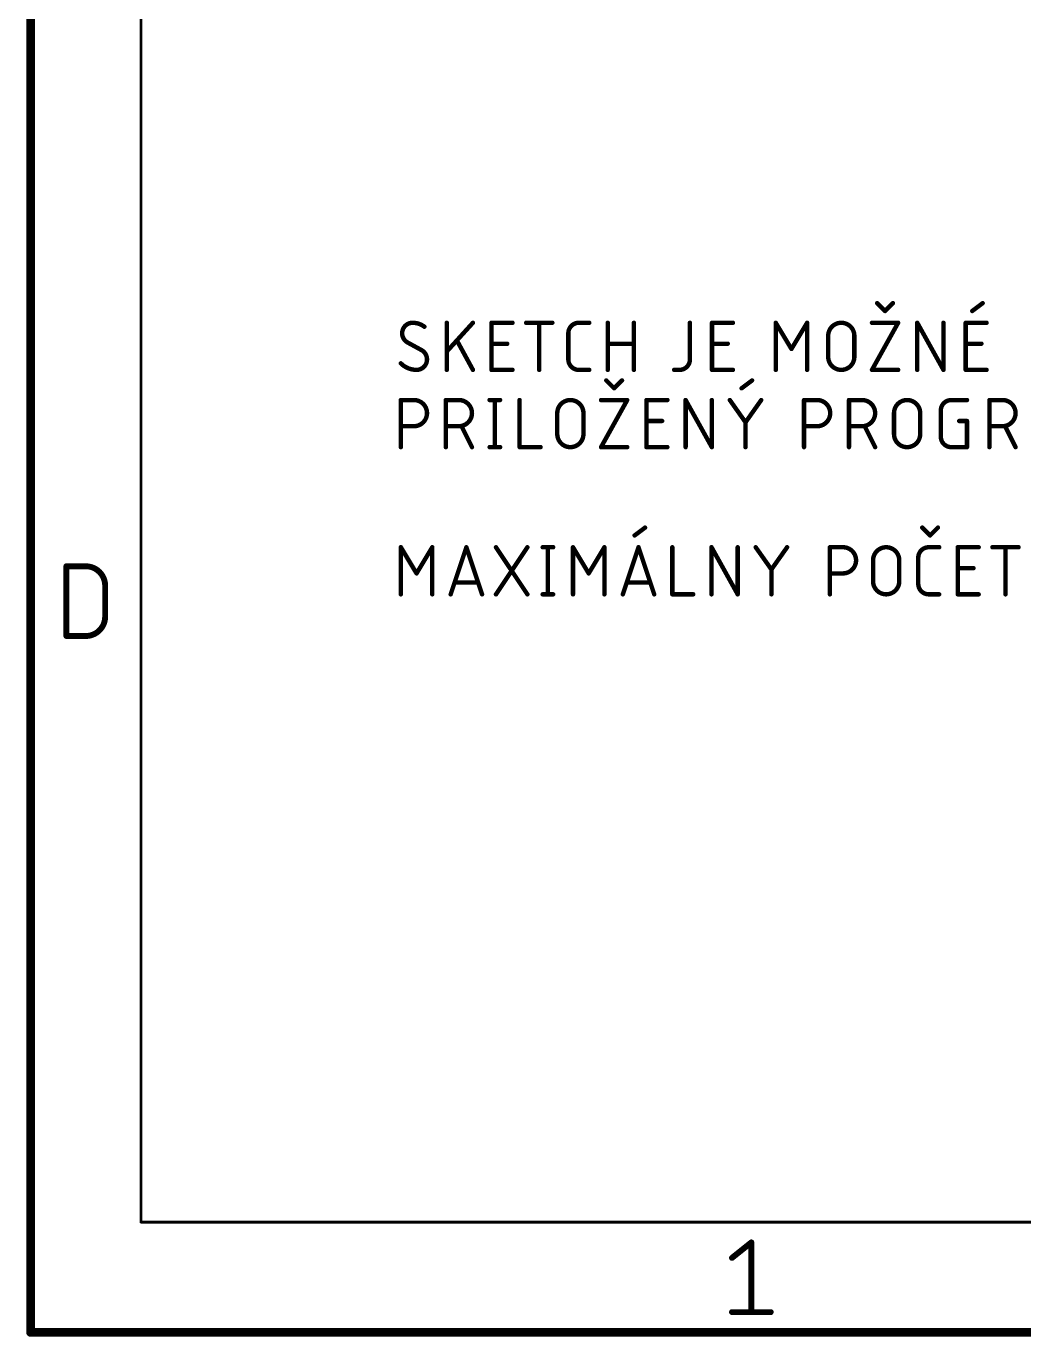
# Model space of a CAD drawing. Extents: x -56 to 205, y -3 to 177.
# Drawn here: x -56.03 to -21.61, y -2.69 to 42.55 of the extents above; entities that cross this region are included whole.
import ezdxf

# ---------------------------------------------------------------- set-up
doc = ezdxf.new("R2010")
doc.units = 0
doc.layers.add('94', color=14, linetype='CONTINUOUS')

msp = doc.modelspace()

# ---------------------------------------------------------------- linework, layer by layer
at = {"layer": '94'}
for points, const_width in [([(-55.88, 176.53), (-55.88, -2.54)], 0.3), ([(-52.07, 172.72), (-52.07, 1.27)], 0.1), ([(-26.6667, 32.9861), (-26.3958, 32.7152)], 0.1524), ([(-26.3958, 32.7152), (-26.1248, 32.9861)], 0.1524), ([(-23.3881, 32.7152), (-23.0269, 32.9861)], 0.1524), ([(-41.5196, 30.6832), (-41.5196, 32.3088)], 0.1524), ([(-40.6165, 32.3088), (-41.5196, 31.3154)], 0.1524), ([(-39.9746, 30.6832), (-39.9746, 32.3088)], 0.1524), ([(-39.9746, 32.3088), (-39.2521, 32.3088)], 0.1524), ([(-38.7792, 32.3088), (-37.876, 32.3088)], 0.1524), ([(-38.3276, 30.6832), (-38.3276, 32.3088)], 0.1524), ([(-36.9629, 32.3088), (-36.6017, 32.3088)], 0.1524), ([(-35.9655, 30.6832), (-35.9655, 32.3088)], 0.1524), ([(-35.0624, 32.3088), (-35.0624, 30.6832)], 0.1524), ([(-33.1292, 32.3088), (-33.1292, 31.0444)], 0.1524), ([(-32.3674, 30.6832), (-32.3674, 32.3088)], 0.1524), ([(-32.3674, 32.3088), (-31.6449, 32.3088)], 0.1524), ([(-30.1681, 30.6832), (-30.1681, 32.3088)], 0.1524), ([(-30.1681, 32.3088), (-29.6262, 31.4057)], 0.1524), ([(-29.6262, 31.4057), (-29.0844, 32.3088)], 0.1524), ([(-29.0844, 32.3088), (-29.0844, 30.6832)], 0.1524), ([(-26.8473, 32.3088), (-25.9442, 32.3088)], 0.1524), ([(-25.9442, 32.3088), (-26.8473, 30.6832)], 0.1524), ([(-25.2842, 30.6832), (-25.2842, 32.3088)], 0.1524), ([(-25.2842, 32.3088), (-24.3811, 30.6832)], 0.1524), ([(-24.3811, 30.6832), (-24.3811, 32.3088)], 0.1524), ([(-23.6139, 30.6832), (-23.6139, 32.3088)], 0.1524), ([(-23.6139, 32.3088), (-22.8914, 32.3088)], 0.1524), ([(-42.3813, 31.3605), (-42.878, 31.6315)], 0.1524), ([(-40.6165, 30.6832), (-41.1583, 31.6766)], 0.1524), ([(-37.3242, 31.0444), (-37.3242, 31.9476)], 0.1524), ([(-28.3583, 31.1348), (-28.3583, 31.8572)], 0.1524), ([(-27.4552, 31.8572), (-27.4552, 31.1348)], 0.1524), ([(-39.9746, 31.5863), (-39.4327, 31.5863)], 0.1524), ([(-35.9655, 31.5863), (-35.0624, 31.5863)], 0.1524), ([(-32.3674, 31.5863), (-31.8255, 31.5863)], 0.1524), ([(-23.6139, 31.5863), (-23.072, 31.5863)], 0.1524), ([(-39.2521, 30.6832), (-39.9746, 30.6832)], 0.1524), ([(-36.6017, 30.6832), (-36.9629, 30.6832)], 0.1524), ([(-36.0144, 30.3191), (-35.7435, 30.0482)], 0.1524), ([(-35.7435, 30.0482), (-35.4726, 30.3191)], 0.1524), ([(-33.4904, 30.6832), (-33.671, 30.6832)], 0.1524), ([(-31.6449, 30.6832), (-32.3674, 30.6832)], 0.1524), ([(-31.3459, 30.0482), (-30.9847, 30.3191)], 0.1524), ([(-26.8473, 30.6832), (-25.9442, 30.6832)], 0.1524), ([(-22.8914, 30.6832), (-23.6139, 30.6832)], 0.1524), ([(-43.1038, 28.0162), (-43.1038, 29.6418)], 0.1524), ([(-43.1038, 29.6418), (-42.6522, 29.6418)], 0.1524), ([(-41.5526, 28.0162), (-41.5526, 29.6418)], 0.1524), ([(-41.5526, 29.6418), (-41.1011, 29.6418)], 0.1524), ([(-40.0403, 29.6418), (-39.6791, 29.6418)], 0.1524), ([(-39.8597, 29.6418), (-39.8597, 28.0162)], 0.1524), ([(-39.0057, 29.6418), (-39.0057, 28.0162)], 0.1524), ([(-36.1951, 29.6418), (-35.2919, 29.6418)], 0.1524), ([(-35.2919, 29.6418), (-36.1951, 28.0162)], 0.1524), ([(-34.629, 28.0162), (-34.629, 29.6418)], 0.1524), ([(-34.629, 29.6418), (-33.9065, 29.6418)], 0.1524), ([(-33.2772, 28.0162), (-33.2772, 29.6418)], 0.1524), ([(-33.2772, 29.6418), (-32.3741, 28.0162)], 0.1524), ([(-32.3741, 28.0162), (-32.3741, 29.6418)], 0.1524), ([(-31.7523, 29.6418), (-31.2104, 28.8742)], 0.1524), ([(-31.2104, 28.8742), (-30.6686, 29.6418)], 0.1524), ([(-29.192, 28.0162), (-29.192, 29.6418)], 0.1524), ([(-29.192, 29.6418), (-28.7405, 29.6418)], 0.1524), ([(-27.6408, 28.0162), (-27.6408, 29.6418)], 0.1524), ([(-27.6408, 29.6418), (-27.1893, 29.6418)], 0.1524), ([(-24.1104, 29.6418), (-23.5685, 29.6418)], 0.1524), ([(-22.7951, 28.0162), (-22.7951, 29.6418)], 0.1524), ([(-22.7951, 29.6418), (-22.3436, 29.6418)], 0.1524), ([(-37.7061, 28.4678), (-37.7061, 29.1902)], 0.1524), ([(-36.803, 29.1902), (-36.803, 28.4678)], 0.1524), ([(-34.629, 28.9193), (-34.0871, 28.9193)], 0.1524), ([(-26.0869, 28.4678), (-26.0869, 29.1902)], 0.1524), ([(-25.1837, 29.1902), (-25.1837, 28.4678)], 0.1524), ([(-24.4716, 28.3774), (-24.4716, 29.2806)], 0.1524), ([(-23.8395, 28.9193), (-23.5685, 28.9193)], 0.1524), ([(-23.5685, 28.9193), (-23.5685, 28.0162)], 0.1524), ([(-42.6522, 28.7387), (-43.1038, 28.7387)], 0.1524), ([(-41.1011, 28.7387), (-41.5526, 28.7387)], 0.1524), ([(-40.6495, 28.0162), (-41.0108, 28.7387)], 0.1524), ([(-31.2104, 28.0162), (-31.2104, 28.8742)], 0.1524), ([(-28.7405, 28.7387), (-29.192, 28.7387)], 0.1524), ([(-27.1893, 28.7387), (-27.6408, 28.7387)], 0.1524), ([(-26.7377, 28.0162), (-27.099, 28.7387)], 0.1524), ([(-22.3436, 28.7387), (-22.7951, 28.7387)], 0.1524), ([(-21.892, 28.0162), (-22.2533, 28.7387)], 0.1524), ([(-40.0403, 28.0162), (-39.6791, 28.0162)], 0.1524), ([(-39.0057, 28.0162), (-38.2832, 28.0162)], 0.1524), ([(-36.1951, 28.0162), (-35.2919, 28.0162)], 0.1524), ([(-33.9065, 28.0162), (-34.629, 28.0162)], 0.1524), ([(-23.5685, 28.0162), (-24.1104, 28.0162)], 0.1524), ([(-35.0381, 24.9682), (-34.6769, 25.2391)], 0.1524), ([(-25.1145, 25.2391), (-24.8435, 24.9682)], 0.1524), ([(-24.8435, 24.9682), (-24.5726, 25.2391)], 0.1524), ([(-43.1038, 22.9362), (-43.1038, 24.5618)], 0.1524), ([(-43.1038, 24.5618), (-42.5619, 23.6587)], 0.1524), ([(-42.5619, 23.6587), (-42.0201, 24.5618)], 0.1524), ([(-42.0201, 24.5618), (-42.0201, 22.9362)], 0.1524), ([(-41.3844, 22.9362), (-40.8425, 24.5618)], 0.1524), ([(-40.8425, 24.5618), (-40.3006, 22.9362)], 0.1524), ([(-39.8212, 22.9362), (-38.7375, 24.5618)], 0.1524), ([(-39.8212, 24.5618), (-38.7375, 22.9362)], 0.1524), ([(-38.2095, 24.5618), (-37.8483, 24.5618)], 0.1524), ([(-38.0289, 24.5618), (-38.0289, 22.9362)], 0.1524), ([(-37.1639, 22.9362), (-37.1639, 24.5618)], 0.1524), ([(-37.1639, 24.5618), (-36.6221, 23.6587)], 0.1524), ([(-36.6221, 23.6587), (-36.0802, 24.5618)], 0.1524), ([(-36.0802, 24.5618), (-36.0802, 22.9362)], 0.1524), ([(-35.4445, 22.9362), (-34.9026, 24.5618)], 0.1524), ([(-34.9026, 24.5618), (-34.3608, 22.9362)], 0.1524), ([(-33.736, 24.5618), (-33.736, 22.9362)], 0.1524), ([(-32.3842, 22.9362), (-32.3842, 24.5618)], 0.1524), ([(-32.3842, 24.5618), (-31.4811, 22.9362)], 0.1524), ([(-31.4811, 22.9362), (-31.4811, 24.5618)], 0.1524), ([(-30.8593, 24.5618), (-30.3175, 23.7942)], 0.1524), ([(-30.3175, 23.7942), (-29.7756, 24.5618)], 0.1524), ([(-28.299, 22.9362), (-28.299, 24.5618)], 0.1524), ([(-28.299, 24.5618), (-27.8475, 24.5618)], 0.1524), ([(-24.8887, 24.5618), (-24.5274, 24.5618)], 0.1524), ([(-23.8883, 22.9362), (-23.8883, 24.5618)], 0.1524), ([(-23.8883, 24.5618), (-23.1658, 24.5618)], 0.1524), ([(-22.6929, 24.5618), (-21.7898, 24.5618)], 0.1524), ([(-22.2413, 22.9362), (-22.2413, 24.5618)], 0.1524), ([(-54.6436, 21.4978), (-54.6436, 23.9047)], 0.2032), ([(-54.6436, 23.9047), (-53.975, 23.9047)], 0.2032), ([(-26.8091, 23.3878), (-26.8091, 24.1102)], 0.1524), ([(-25.906, 24.1102), (-25.906, 23.3878)], 0.1524), ([(-25.2499, 23.2974), (-25.2499, 24.2006)], 0.1524), ([(-30.3175, 22.9362), (-30.3175, 23.7942)], 0.1524), ([(-27.8475, 23.6587), (-28.299, 23.6587)], 0.1524), ([(-23.8883, 23.8393), (-23.3464, 23.8393)], 0.1524), ([(-53.3064, 23.2361), (-53.3064, 22.1664)], 0.2032), ([(-40.4361, 23.3426), (-41.2489, 23.3426)], 0.1524), ([(-34.4962, 23.3426), (-35.309, 23.3426)], 0.1524), ([(-38.2095, 22.9362), (-37.8483, 22.9362)], 0.1524), ([(-33.736, 22.9362), (-33.0135, 22.9362)], 0.1524), ([(-24.5274, 22.9362), (-24.8887, 22.9362)], 0.1524), ([(-23.1658, 22.9362), (-23.8883, 22.9362)], 0.1524), ([(-53.975, 21.4978), (-54.6436, 21.4978)], 0.2032), ([(-52.07, 1.27), (200.66, 1.27)], 0.1), ([(-31.6777, 0.0336), (-31.0092, 0.5684)], 0.2032), ([(-31.0092, 0.5684), (-31.0092, -1.8384)], 0.2032), ([(-31.6777, -1.8384), (-30.3406, -1.8384)], 0.2032), ([(-55.88, -2.54), (204.47, -2.54)], 0.3)]:
    msp.add_lwpolyline(points, dxfattribs=dict(at, const_width=const_width))
for points, const_width in [([(-26.6398, 33.0131, 1), (-26.6936, 32.9592)], 0.0762), ([(-26.0979, 32.9592, 1), (-26.1518, 33.0131)], 0.0762), ([(-23.004, 32.9557, 1), (-23.0497, 33.0166)], 0.0762), ([(-26.4227, 32.7421, 1), (-26.3688, 32.6883)], 0.0762), ([(-26.4227, 32.6883, 1), (-26.3688, 32.7421)], 0.0762), ([(-23.411, 32.7457, 1), (-23.3652, 32.6847)], 0.0762), ([(-42.6974, 32.3088, 0.4142), (-43.0586, 31.9476)], 0.1524), ([(-42.291, 32.1733, 0.1623), (-42.6974, 32.3088)], 0.1524), ([(-42.6974, 32.3469, 1), (-42.6974, 32.2707)], 0.0762), ([(-42.6974, 32.2707, 1), (-42.6974, 32.3469)], 0.0762), ([(-42.3139, 32.1429, 1), (-42.2681, 32.2038)], 0.0762), ([(-41.4815, 32.3088, 1), (-41.5577, 32.3088)], 0.0762), ([(-40.5883, 32.2832, 1), (-40.6447, 32.3344)], 0.0762), ([(-39.9365, 32.3088, 1), (-40.0127, 32.3088)], 0.0762), ([(-39.9746, 32.3469, 1), (-39.9746, 32.2707)], 0.0762), ([(-39.2521, 32.2707, 1), (-39.2521, 32.3469)], 0.0762), ([(-38.7792, 32.3469, 1), (-38.7792, 32.2707)], 0.0762), ([(-38.2895, 32.3088, 1), (-38.3657, 32.3088)], 0.0762), ([(-37.876, 32.2707, 1), (-37.876, 32.3469)], 0.0762), ([(-36.9629, 32.3088, 0.4142), (-37.3242, 31.9476)], 0.1524), ([(-36.9629, 32.3469, 1), (-36.9629, 32.2707)], 0.0762), ([(-36.9629, 32.2707, 1), (-36.9629, 32.3469)], 0.0762), ([(-36.6017, 32.2707, 1), (-36.6017, 32.3469)], 0.0762), ([(-35.9274, 32.3088, 1), (-36.0036, 32.3088)], 0.0762), ([(-35.0243, 32.3088, 1), (-35.1005, 32.3088)], 0.0762), ([(-33.0911, 32.3088, 1), (-33.1673, 32.3088)], 0.0762), ([(-32.3293, 32.3088, 1), (-32.4055, 32.3088)], 0.0762), ([(-32.3674, 32.3469, 1), (-32.3674, 32.2707)], 0.0762), ([(-31.6449, 32.2707, 1), (-31.6449, 32.3469)], 0.0762), ([(-30.13, 32.3088, 1), (-30.2062, 32.3088)], 0.0762), ([(-30.1354, 32.3284, 1), (-30.2008, 32.2892)], 0.0762), ([(-29.0463, 32.3088, 1), (-29.1225, 32.3088)], 0.0762), ([(-29.0517, 32.2892, 1), (-29.117, 32.3284)], 0.0762), ([(-27.4552, 31.8572, 1), (-28.3583, 31.8572)], 0.1524), ([(-26.8473, 32.3469, 1), (-26.8473, 32.2707)], 0.0762), ([(-25.9109, 32.2903, 1), (-25.9775, 32.3273)], 0.0762), ([(-25.9442, 32.2707, 1), (-25.9442, 32.3469)], 0.0762), ([(-25.2461, 32.3088, 1), (-25.3223, 32.3088)], 0.0762), ([(-25.2509, 32.3273, 1), (-25.3175, 32.2903)], 0.0762), ([(-24.343, 32.3088, 1), (-24.4192, 32.3088)], 0.0762), ([(-23.5758, 32.3088, 1), (-23.652, 32.3088)], 0.0762), ([(-23.6139, 32.3469, 1), (-23.6139, 32.2707)], 0.0762), ([(-22.8914, 32.2707, 1), (-22.8914, 32.3469)], 0.0762), ([(-43.0586, 31.9476, 0.2656), (-42.878, 31.6315)], 0.1524), ([(-43.0205, 31.9476, 1), (-43.0967, 31.9476)], 0.0762), ([(-43.0967, 31.9476, 1), (-43.0205, 31.9476)], 0.0762), ([(-42.8598, 31.6649, 1), (-42.8963, 31.598)], 0.0762), ([(-42.8974, 31.5986, 1), (-42.8587, 31.6643)], 0.0762), ([(-41.1249, 31.6949, 1), (-41.1918, 31.6584)], 0.0762), ([(-37.2861, 31.9476, 1), (-37.3623, 31.9476)], 0.0762), ([(-37.3623, 31.9476, 1), (-37.2861, 31.9476)], 0.0762), ([(-28.3202, 31.8572, 1), (-28.3964, 31.8572)], 0.0762), ([(-28.3964, 31.8572, 1), (-28.3202, 31.8572)], 0.0762), ([(-27.4171, 31.8572, 1), (-27.4933, 31.8572)], 0.0762), ([(-27.4933, 31.8572, 1), (-27.4171, 31.8572)], 0.0762), ([(-42.362, 31.3934, 1), (-42.4007, 31.3277)], 0.0762), ([(-42.2007, 31.0444, 0.2656), (-42.3813, 31.3605)], 0.1524), ([(-42.3996, 31.3271, 1), (-42.3631, 31.394)], 0.0762), ([(-41.5478, 31.341, 1), (-41.4914, 31.2897)], 0.0762), ([(-39.9746, 31.6244, 1), (-39.9746, 31.5482)], 0.0762), ([(-39.4327, 31.5482, 1), (-39.4327, 31.6244)], 0.0762), ([(-35.9655, 31.6244, 1), (-35.9655, 31.5482)], 0.0762), ([(-35.0624, 31.5482, 1), (-35.0624, 31.6244)], 0.0762), ([(-32.3674, 31.6244, 1), (-32.3674, 31.5482)], 0.0762), ([(-31.8255, 31.5482, 1), (-31.8255, 31.6244)], 0.0762), ([(-29.6589, 31.4253, 1), (-29.5936, 31.3861)], 0.0762), ([(-29.6589, 31.3861, 1), (-29.5936, 31.4253)], 0.0762), ([(-23.6139, 31.6244, 1), (-23.6139, 31.5482)], 0.0762), ([(-23.072, 31.5482, 1), (-23.072, 31.6244)], 0.0762), ([(-43.1038, 30.909, 0.2), (-42.5619, 30.6832)], 0.1524), ([(-43.0767, 30.9358, 1), (-43.1309, 30.8821)], 0.0762), ([(-42.5619, 30.6832, 0.4142), (-42.2007, 31.0444)], 0.1524), ([(-42.1626, 31.0444, 1), (-42.2388, 31.0444)], 0.0762), ([(-42.2388, 31.0444, 1), (-42.1626, 31.0444)], 0.0762), ([(-37.3242, 31.0444, 0.4142), (-36.9629, 30.6832)], 0.1524), ([(-37.2861, 31.0444, 1), (-37.3623, 31.0444)], 0.0762), ([(-37.3623, 31.0444, 1), (-37.2861, 31.0444)], 0.0762), ([(-33.4904, 30.6832, 0.4142), (-33.1292, 31.0444)], 0.1524), ([(-33.0911, 31.0444, 1), (-33.1673, 31.0444)], 0.0762), ([(-33.1673, 31.0444, 1), (-33.0911, 31.0444)], 0.0762), ([(-28.3583, 31.1348, 1), (-27.4552, 31.1348)], 0.1524), ([(-28.3202, 31.1348, 1), (-28.3964, 31.1348)], 0.0762), ([(-28.3964, 31.1348, 1), (-28.3202, 31.1348)], 0.0762), ([(-27.4171, 31.1348, 1), (-27.4933, 31.1348)], 0.0762), ([(-27.4933, 31.1348, 1), (-27.4171, 31.1348)], 0.0762), ([(-42.5619, 30.7213, 1), (-42.5619, 30.6451)], 0.0762), ([(-42.5619, 30.6451, 1), (-42.5619, 30.7213)], 0.0762), ([(-41.5577, 30.6832, 1), (-41.4815, 30.6832)], 0.0762), ([(-40.6499, 30.665, 1), (-40.583, 30.7014)], 0.0762), ([(-39.9746, 30.7213, 1), (-39.9746, 30.6451)], 0.0762), ([(-40.0127, 30.6832, 1), (-39.9365, 30.6832)], 0.0762), ([(-39.2521, 30.6451, 1), (-39.2521, 30.7213)], 0.0762), ([(-38.3657, 30.6832, 1), (-38.2895, 30.6832)], 0.0762), ([(-36.9629, 30.7213, 1), (-36.9629, 30.6451)], 0.0762), ([(-36.9629, 30.6451, 1), (-36.9629, 30.7213)], 0.0762), ([(-36.6017, 30.6451, 1), (-36.6017, 30.7213)], 0.0762), ([(-35.9875, 30.3461, 1), (-36.0414, 30.2922)], 0.0762), ([(-36.0036, 30.6832, 1), (-35.9274, 30.6832)], 0.0762), ([(-35.4456, 30.2922, 1), (-35.4995, 30.3461)], 0.0762), ([(-35.1005, 30.6832, 1), (-35.0243, 30.6832)], 0.0762), ([(-33.671, 30.7213, 1), (-33.671, 30.6451)], 0.0762), ([(-33.4904, 30.7213, 1), (-33.4904, 30.6451)], 0.0762), ([(-33.4904, 30.6451, 1), (-33.4904, 30.7213)], 0.0762), ([(-32.3674, 30.7213, 1), (-32.3674, 30.6451)], 0.0762), ([(-32.4055, 30.6832, 1), (-32.3293, 30.6832)], 0.0762), ([(-31.6449, 30.6451, 1), (-31.6449, 30.7213)], 0.0762), ([(-30.9618, 30.2887, 1), (-31.0075, 30.3496)], 0.0762), ([(-30.2062, 30.6832, 1), (-30.13, 30.6832)], 0.0762), ([(-29.1225, 30.6832, 1), (-29.0463, 30.6832)], 0.0762), ([(-26.8473, 30.7213, 1), (-26.8473, 30.6451)], 0.0762), ([(-26.8806, 30.7017, 1), (-26.814, 30.6647)], 0.0762), ([(-25.9442, 30.6451, 1), (-25.9442, 30.7213)], 0.0762), ([(-25.3223, 30.6832, 1), (-25.2461, 30.6832)], 0.0762), ([(-24.4192, 30.6832, 1), (-24.343, 30.6832)], 0.0762), ([(-24.4144, 30.6647, 1), (-24.3478, 30.7017)], 0.0762), ([(-23.6139, 30.7213, 1), (-23.6139, 30.6451)], 0.0762), ([(-23.652, 30.6832, 1), (-23.5758, 30.6832)], 0.0762), ([(-22.8914, 30.6451, 1), (-22.8914, 30.7213)], 0.0762), ([(-35.7704, 30.0751, 1), (-35.7166, 30.0213)], 0.0762), ([(-35.7704, 30.0213, 1), (-35.7166, 30.0751)], 0.0762), ([(-31.3688, 30.0787, 1), (-31.323, 30.0177)], 0.0762), ([(-43.0657, 29.6418, 1), (-43.1419, 29.6418)], 0.0762), ([(-43.1038, 29.6799, 1), (-43.1038, 29.6037)], 0.0762), ([(-42.6522, 28.7387, 1), (-42.6522, 29.6418)], 0.1524), ([(-42.6522, 29.6799, 1), (-42.6522, 29.6037)], 0.0762), ([(-42.6522, 29.6037, 1), (-42.6522, 29.6799)], 0.0762), ([(-41.5145, 29.6418, 1), (-41.5907, 29.6418)], 0.0762), ([(-41.5526, 29.6799, 1), (-41.5526, 29.6037)], 0.0762), ([(-41.1011, 28.7387, 1), (-41.1011, 29.6418)], 0.1524), ([(-41.1011, 29.6799, 1), (-41.1011, 29.6037)], 0.0762), ([(-41.1011, 29.6037, 1), (-41.1011, 29.6799)], 0.0762), ([(-40.0403, 29.6799, 1), (-40.0403, 29.6037)], 0.0762), ([(-39.8216, 29.6418, 1), (-39.8978, 29.6418)], 0.0762), ([(-39.6791, 29.6037, 1), (-39.6791, 29.6799)], 0.0762), ([(-38.9676, 29.6418, 1), (-39.0438, 29.6418)], 0.0762), ([(-36.803, 29.1902, 1), (-37.7061, 29.1902)], 0.1524), ([(-36.1951, 29.6799, 1), (-36.1951, 29.6037)], 0.0762), ([(-35.2586, 29.6233, 1), (-35.3253, 29.6603)], 0.0762), ([(-35.2919, 29.6037, 1), (-35.2919, 29.6799)], 0.0762), ([(-34.5909, 29.6418, 1), (-34.6671, 29.6418)], 0.0762), ([(-34.629, 29.6799, 1), (-34.629, 29.6037)], 0.0762), ([(-33.9065, 29.6037, 1), (-33.9065, 29.6799)], 0.0762), ([(-33.2391, 29.6418, 1), (-33.3153, 29.6418)], 0.0762), ([(-33.2439, 29.6603, 1), (-33.3105, 29.6233)], 0.0762), ([(-32.336, 29.6418, 1), (-32.4122, 29.6418)], 0.0762), ([(-31.7212, 29.6638, 1), (-31.7834, 29.6198)], 0.0762), ([(-30.6374, 29.6198, 1), (-30.6997, 29.6638)], 0.0762), ([(-29.1539, 29.6418, 1), (-29.2301, 29.6418)], 0.0762), ([(-29.192, 29.6799, 1), (-29.192, 29.6037)], 0.0762), ([(-28.7405, 28.7387, 1), (-28.7405, 29.6418)], 0.1524), ([(-28.7405, 29.6799, 1), (-28.7405, 29.6037)], 0.0762), ([(-28.7405, 29.6037, 1), (-28.7405, 29.6799)], 0.0762), ([(-27.6027, 29.6418, 1), (-27.6789, 29.6418)], 0.0762), ([(-27.6408, 29.6799, 1), (-27.6408, 29.6037)], 0.0762), ([(-27.1893, 28.7387, 1), (-27.1893, 29.6418)], 0.1524), ([(-27.1893, 29.6799, 1), (-27.1893, 29.6037)], 0.0762), ([(-27.1893, 29.6037, 1), (-27.1893, 29.6799)], 0.0762), ([(-25.1837, 29.1902, 1), (-26.0869, 29.1902)], 0.1524), ([(-24.1104, 29.6418, 0.4142), (-24.4716, 29.2806)], 0.1524), ([(-24.1104, 29.6799, 1), (-24.1104, 29.6037)], 0.0762), ([(-24.1104, 29.6037, 1), (-24.1104, 29.6799)], 0.0762), ([(-23.5685, 29.6037, 1), (-23.5685, 29.6799)], 0.0762), ([(-22.757, 29.6418, 1), (-22.8332, 29.6418)], 0.0762), ([(-22.7951, 29.6799, 1), (-22.7951, 29.6037)], 0.0762), ([(-22.3436, 28.7387, 1), (-22.3436, 29.6418)], 0.1524), ([(-22.3436, 29.6799, 1), (-22.3436, 29.6037)], 0.0762), ([(-22.3436, 29.6037, 1), (-22.3436, 29.6799)], 0.0762), ([(-37.668, 29.1902, 1), (-37.7442, 29.1902)], 0.0762), ([(-37.7442, 29.1902, 1), (-37.668, 29.1902)], 0.0762), ([(-36.7649, 29.1902, 1), (-36.8411, 29.1902)], 0.0762), ([(-36.8411, 29.1902, 1), (-36.7649, 29.1902)], 0.0762), ([(-34.629, 28.9574, 1), (-34.629, 28.8812)], 0.0762), ([(-34.0871, 28.8812, 1), (-34.0871, 28.9574)], 0.0762), ([(-26.0488, 29.1902, 1), (-26.125, 29.1902)], 0.0762), ([(-26.125, 29.1902, 1), (-26.0488, 29.1902)], 0.0762), ([(-25.1456, 29.1902, 1), (-25.2218, 29.1902)], 0.0762), ([(-25.2218, 29.1902, 1), (-25.1456, 29.1902)], 0.0762), ([(-24.4335, 29.2806, 1), (-24.5097, 29.2806)], 0.0762), ([(-24.5097, 29.2806, 1), (-24.4335, 29.2806)], 0.0762), ([(-23.8395, 28.9574, 1), (-23.8395, 28.8812)], 0.0762), ([(-23.5304, 28.9193, 1), (-23.6066, 28.9193)], 0.0762), ([(-23.5685, 28.8812, 1), (-23.5685, 28.9574)], 0.0762), ([(-43.1038, 28.7768, 1), (-43.1038, 28.7006)], 0.0762), ([(-42.6522, 28.7768, 1), (-42.6522, 28.7006)], 0.0762), ([(-42.6522, 28.7006, 1), (-42.6522, 28.7768)], 0.0762), ([(-41.5526, 28.7768, 1), (-41.5526, 28.7006)], 0.0762), ([(-41.1011, 28.7768, 1), (-41.1011, 28.7006)], 0.0762), ([(-41.1011, 28.7006, 1), (-41.1011, 28.7768)], 0.0762), ([(-40.9767, 28.7557, 1), (-41.0448, 28.7216)], 0.0762), ([(-37.7061, 28.4678, 1), (-36.803, 28.4678)], 0.1524), ([(-37.668, 28.4678, 1), (-37.7442, 28.4678)], 0.0762), ([(-37.7442, 28.4678, 1), (-37.668, 28.4678)], 0.0762), ([(-36.7649, 28.4678, 1), (-36.8411, 28.4678)], 0.0762), ([(-36.8411, 28.4678, 1), (-36.7649, 28.4678)], 0.0762), ([(-31.2416, 28.8961, 1), (-31.1793, 28.8522)], 0.0762), ([(-31.1723, 28.8742, 1), (-31.2485, 28.8742)], 0.0762), ([(-31.2416, 28.8522, 1), (-31.1793, 28.8961)], 0.0762), ([(-29.192, 28.7768, 1), (-29.192, 28.7006)], 0.0762), ([(-28.7405, 28.7768, 1), (-28.7405, 28.7006)], 0.0762), ([(-28.7405, 28.7006, 1), (-28.7405, 28.7768)], 0.0762), ([(-27.6408, 28.7768, 1), (-27.6408, 28.7006)], 0.0762), ([(-27.1893, 28.7768, 1), (-27.1893, 28.7006)], 0.0762), ([(-27.1893, 28.7006, 1), (-27.1893, 28.7768)], 0.0762), ([(-27.0649, 28.7557, 1), (-27.133, 28.7216)], 0.0762), ([(-26.0869, 28.4678, 1), (-25.1837, 28.4678)], 0.1524), ([(-26.0488, 28.4678, 1), (-26.125, 28.4678)], 0.0762), ([(-26.125, 28.4678, 1), (-26.0488, 28.4678)], 0.0762), ([(-25.1456, 28.4678, 1), (-25.2218, 28.4678)], 0.0762), ([(-25.2218, 28.4678, 1), (-25.1456, 28.4678)], 0.0762), ([(-22.7951, 28.7768, 1), (-22.7951, 28.7006)], 0.0762), ([(-22.3436, 28.7768, 1), (-22.3436, 28.7006)], 0.0762), ([(-22.3436, 28.7006, 1), (-22.3436, 28.7768)], 0.0762), ([(-22.2192, 28.7557, 1), (-22.2873, 28.7216)], 0.0762), ([(-43.1419, 28.0162, 1), (-43.0657, 28.0162)], 0.0762), ([(-41.5907, 28.0162, 1), (-41.5145, 28.0162)], 0.0762), ([(-40.6836, 27.9992, 1), (-40.6154, 28.0332)], 0.0762), ([(-40.0403, 28.0543, 1), (-40.0403, 27.9781)], 0.0762), ([(-39.8978, 28.0162, 1), (-39.8216, 28.0162)], 0.0762), ([(-39.6791, 27.9781, 1), (-39.6791, 28.0543)], 0.0762), ([(-39.0057, 28.0543, 1), (-39.0057, 27.9781)], 0.0762), ([(-39.0438, 28.0162, 1), (-38.9676, 28.0162)], 0.0762), ([(-38.2832, 27.9781, 1), (-38.2832, 28.0543)], 0.0762), ([(-36.1951, 28.0543, 1), (-36.1951, 27.9781)], 0.0762), ([(-36.2284, 28.0347, 1), (-36.1618, 27.9977)], 0.0762), ([(-35.2919, 27.9781, 1), (-35.2919, 28.0543)], 0.0762), ([(-34.629, 28.0543, 1), (-34.629, 27.9781)], 0.0762), ([(-34.6671, 28.0162, 1), (-34.5909, 28.0162)], 0.0762), ([(-33.9065, 27.9781, 1), (-33.9065, 28.0543)], 0.0762), ([(-33.3153, 28.0162, 1), (-33.2391, 28.0162)], 0.0762), ([(-32.4122, 28.0162, 1), (-32.336, 28.0162)], 0.0762), ([(-32.4074, 27.9977, 1), (-32.3408, 28.0347)], 0.0762), ([(-31.2485, 28.0162, 1), (-31.1723, 28.0162)], 0.0762), ([(-29.2301, 28.0162, 1), (-29.1539, 28.0162)], 0.0762), ([(-27.6789, 28.0162, 1), (-27.6027, 28.0162)], 0.0762), ([(-26.7718, 27.9992, 1), (-26.7036, 28.0332)], 0.0762), ([(-24.4716, 28.3774, 0.4142), (-24.1104, 28.0162)], 0.1524), ([(-24.4335, 28.3774, 1), (-24.5097, 28.3774)], 0.0762), ([(-24.5097, 28.3774, 1), (-24.4335, 28.3774)], 0.0762), ([(-24.1104, 28.0543, 1), (-24.1104, 27.9781)], 0.0762), ([(-24.1104, 27.9781, 1), (-24.1104, 28.0543)], 0.0762), ([(-23.6066, 28.0162, 1), (-23.5304, 28.0162)], 0.0762), ([(-23.5685, 27.9781, 1), (-23.5685, 28.0543)], 0.0762), ([(-22.8332, 28.0162, 1), (-22.757, 28.0162)], 0.0762), ([(-21.9261, 27.9992, 1), (-21.858, 28.0332)], 0.0762), ([(-35.061, 24.9987, 1), (-35.0152, 24.9377)], 0.0762), ([(-34.654, 25.2087, 1), (-34.6997, 25.2696)], 0.0762), ([(-25.0875, 25.2661, 1), (-25.1414, 25.2122)], 0.0762), ([(-24.8705, 24.9951, 1), (-24.8166, 24.9413)], 0.0762), ([(-24.8705, 24.9413, 1), (-24.8166, 24.9951)], 0.0762), ([(-24.5457, 25.2122, 1), (-24.5995, 25.2661)], 0.0762), ([(-43.0657, 24.5618, 1), (-43.1419, 24.5618)], 0.0762), ([(-43.0711, 24.5814, 1), (-43.1365, 24.5422)], 0.0762), ([(-41.982, 24.5618, 1), (-42.0582, 24.5618)], 0.0762), ([(-41.9874, 24.5422, 1), (-42.0527, 24.5814)], 0.0762), ([(-40.8064, 24.5738, 1), (-40.8786, 24.5498)], 0.0762), ([(-40.8064, 24.5498, 1), (-40.8786, 24.5738)], 0.0762), ([(-39.7895, 24.5829, 1), (-39.8529, 24.5407)], 0.0762), ([(-38.7058, 24.5407, 1), (-38.7692, 24.5829)], 0.0762), ([(-38.2095, 24.5999, 1), (-38.2095, 24.5237)], 0.0762), ([(-37.9908, 24.5618, 1), (-38.067, 24.5618)], 0.0762), ([(-37.8483, 24.5237, 1), (-37.8483, 24.5999)], 0.0762), ([(-37.1258, 24.5618, 1), (-37.202, 24.5618)], 0.0762), ([(-37.1313, 24.5814, 1), (-37.1966, 24.5422)], 0.0762), ([(-36.0421, 24.5618, 1), (-36.1183, 24.5618)], 0.0762), ([(-36.0475, 24.5422, 1), (-36.1129, 24.5814)], 0.0762), ([(-34.8665, 24.5738, 1), (-34.9388, 24.5498)], 0.0762), ([(-34.8665, 24.5498, 1), (-34.9388, 24.5738)], 0.0762), ([(-33.6979, 24.5618, 1), (-33.7741, 24.5618)], 0.0762), ([(-32.3509, 24.5803, 1), (-32.4176, 24.5433)], 0.0762), ([(-32.3461, 24.5618, 1), (-32.4223, 24.5618)], 0.0762), ([(-31.443, 24.5618, 1), (-31.5192, 24.5618)], 0.0762), ([(-30.8282, 24.5838, 1), (-30.8905, 24.5398)], 0.0762), ([(-29.7445, 24.5398, 1), (-29.8067, 24.5838)], 0.0762), ([(-28.2609, 24.5618, 1), (-28.3371, 24.5618)], 0.0762), ([(-28.299, 24.5999, 1), (-28.299, 24.5237)], 0.0762), ([(-27.8475, 23.6587, 1), (-27.8475, 24.5618)], 0.1524), ([(-27.8475, 24.5999, 1), (-27.8475, 24.5237)], 0.0762), ([(-27.8475, 24.5237, 1), (-27.8475, 24.5999)], 0.0762), ([(-25.906, 24.1102, 1), (-26.8091, 24.1102)], 0.1524), ([(-24.8887, 24.5618, 0.4142), (-25.2499, 24.2006)], 0.1524), ([(-24.8887, 24.5999, 1), (-24.8887, 24.5237)], 0.0762), ([(-24.8887, 24.5237, 1), (-24.8887, 24.5999)], 0.0762), ([(-24.5274, 24.5237, 1), (-24.5274, 24.5999)], 0.0762), ([(-23.8502, 24.5618, 1), (-23.9264, 24.5618)], 0.0762), ([(-23.8883, 24.5999, 1), (-23.8883, 24.5237)], 0.0762), ([(-23.1658, 24.5237, 1), (-23.1658, 24.5999)], 0.0762), ([(-22.6929, 24.5999, 1), (-22.6929, 24.5237)], 0.0762), ([(-22.2032, 24.5618, 1), (-22.2794, 24.5618)], 0.0762), ([(-21.7898, 24.5237, 1), (-21.7898, 24.5999)], 0.0762), ([(-54.5928, 23.9047, 1), (-54.6944, 23.9047)], 0.1016), ([(-54.6436, 23.9554, 1), (-54.6436, 23.8539)], 0.1016), ([(-53.3064, 23.2361, 0.4142), (-53.975, 23.9047)], 0.2032), ([(-53.975, 23.9554, 1), (-53.975, 23.8539)], 0.1016), ([(-53.975, 23.8539, 1), (-53.975, 23.9554)], 0.1016), ([(-26.771, 24.1102, 1), (-26.8472, 24.1102)], 0.0762), ([(-26.8472, 24.1102, 1), (-26.771, 24.1102)], 0.0762), ([(-25.8679, 24.1102, 1), (-25.9441, 24.1102)], 0.0762), ([(-25.9441, 24.1102, 1), (-25.8679, 24.1102)], 0.0762), ([(-25.2118, 24.2006, 1), (-25.288, 24.2006)], 0.0762), ([(-25.288, 24.2006, 1), (-25.2118, 24.2006)], 0.0762), ([(-42.5946, 23.6783, 1), (-42.5293, 23.6391)], 0.0762), ([(-42.5946, 23.6391, 1), (-42.5293, 23.6783)], 0.0762), ([(-36.6547, 23.6783, 1), (-36.5894, 23.6391)], 0.0762), ([(-36.6547, 23.6391, 1), (-36.5894, 23.6783)], 0.0762), ([(-30.2794, 23.7942, 1), (-30.3556, 23.7942)], 0.0762), ([(-30.3486, 23.8161, 1), (-30.2863, 23.7722)], 0.0762), ([(-30.3486, 23.7722, 1), (-30.2863, 23.8161)], 0.0762), ([(-28.299, 23.6968, 1), (-28.299, 23.6206)], 0.0762), ([(-27.8475, 23.6968, 1), (-27.8475, 23.6206)], 0.0762), ([(-27.8475, 23.6206, 1), (-27.8475, 23.6968)], 0.0762), ([(-23.8883, 23.8774, 1), (-23.8883, 23.8012)], 0.0762), ([(-23.3464, 23.8012, 1), (-23.3464, 23.8774)], 0.0762), ([(-53.2556, 23.2361, 1), (-53.3572, 23.2361)], 0.1016), ([(-53.3572, 23.2361, 1), (-53.2556, 23.2361)], 0.1016), ([(-41.2489, 23.3807, 1), (-41.2489, 23.3045)], 0.0762), ([(-40.4361, 23.3045, 1), (-40.4361, 23.3807)], 0.0762), ([(-35.309, 23.3807, 1), (-35.309, 23.3045)], 0.0762), ([(-34.4962, 23.3045, 1), (-34.4962, 23.3807)], 0.0762), ([(-26.8091, 23.3878, 1), (-25.906, 23.3878)], 0.1524), ([(-26.771, 23.3878, 1), (-26.8472, 23.3878)], 0.0762), ([(-26.8472, 23.3878, 1), (-26.771, 23.3878)], 0.0762), ([(-25.8679, 23.3878, 1), (-25.9441, 23.3878)], 0.0762), ([(-25.9441, 23.3878, 1), (-25.8679, 23.3878)], 0.0762), ([(-25.2499, 23.2974, 0.4142), (-24.8887, 22.9362)], 0.1524), ([(-25.2118, 23.2974, 1), (-25.288, 23.2974)], 0.0762), ([(-25.288, 23.2974, 1), (-25.2118, 23.2974)], 0.0762), ([(-43.1419, 22.9362, 1), (-43.0657, 22.9362)], 0.0762), ([(-42.0582, 22.9362, 1), (-41.982, 22.9362)], 0.0762), ([(-41.4205, 22.9482, 1), (-41.3482, 22.9242)], 0.0762), ([(-40.3368, 22.9242, 1), (-40.2645, 22.9482)], 0.0762), ([(-39.8529, 22.9573, 1), (-39.7895, 22.9151)], 0.0762), ([(-38.7692, 22.9151, 1), (-38.7058, 22.9573)], 0.0762), ([(-38.2095, 22.9743, 1), (-38.2095, 22.8981)], 0.0762), ([(-38.067, 22.9362, 1), (-37.9908, 22.9362)], 0.0762), ([(-37.8483, 22.8981, 1), (-37.8483, 22.9743)], 0.0762), ([(-37.202, 22.9362, 1), (-37.1258, 22.9362)], 0.0762), ([(-36.1183, 22.9362, 1), (-36.0421, 22.9362)], 0.0762), ([(-35.4806, 22.9482, 1), (-35.4083, 22.9242)], 0.0762), ([(-34.3969, 22.9242, 1), (-34.3246, 22.9482)], 0.0762), ([(-33.736, 22.9743, 1), (-33.736, 22.8981)], 0.0762), ([(-33.7741, 22.9362, 1), (-33.6979, 22.9362)], 0.0762), ([(-33.0135, 22.8981, 1), (-33.0135, 22.9743)], 0.0762), ([(-32.4223, 22.9362, 1), (-32.3461, 22.9362)], 0.0762), ([(-31.5192, 22.9362, 1), (-31.443, 22.9362)], 0.0762), ([(-31.5144, 22.9177, 1), (-31.4478, 22.9547)], 0.0762), ([(-30.3556, 22.9362, 1), (-30.2794, 22.9362)], 0.0762), ([(-28.3371, 22.9362, 1), (-28.2609, 22.9362)], 0.0762), ([(-24.8887, 22.9743, 1), (-24.8887, 22.8981)], 0.0762), ([(-24.8887, 22.8981, 1), (-24.8887, 22.9743)], 0.0762), ([(-24.5274, 22.8981, 1), (-24.5274, 22.9743)], 0.0762), ([(-23.8883, 22.9743, 1), (-23.8883, 22.8981)], 0.0762), ([(-23.9264, 22.9362, 1), (-23.8502, 22.9362)], 0.0762), ([(-23.1658, 22.8981, 1), (-23.1658, 22.9743)], 0.0762), ([(-22.2794, 22.9362, 1), (-22.2032, 22.9362)], 0.0762), ([(-53.975, 21.4978, 0.4142), (-53.3064, 22.1664)], 0.2032), ([(-53.2556, 22.1664, 1), (-53.3572, 22.1664)], 0.1016), ([(-53.3572, 22.1664, 1), (-53.2556, 22.1664)], 0.1016), ([(-54.6436, 21.5486, 1), (-54.6436, 21.4471)], 0.1016), ([(-54.6944, 21.4978, 1), (-54.5928, 21.4978)], 0.1016), ([(-53.975, 21.5486, 1), (-53.975, 21.447)], 0.1016), ([(-53.975, 21.4471, 1), (-53.975, 21.5486)], 0.1016), ([(-52.07, 1.295, 1), (-52.07, 1.245)], 0.05), ([(-52.095, 1.27, 1), (-52.045, 1.27)], 0.05), ([(-30.9584, 0.5684, 1), (-31.06, 0.5684)], 0.1016), ([(-30.9774, 0.5287, 1), (-31.0409, 0.6081)], 0.1016), ([(-31.7095, 0.0732, 1), (-31.646, -0.0061)], 0.1016), ([(-31.6777, -1.7876, 1), (-31.6777, -1.8892)], 0.1016), ([(-31.06, -1.8384, 1), (-30.9584, -1.8384)], 0.1016), ([(-30.3406, -1.8892, 1), (-30.3406, -1.7876)], 0.1016), ([(-55.88, -2.465, 1), (-55.88, -2.615)], 0.15), ([(-55.955, -2.54, 1), (-55.805, -2.54)], 0.15)]:
    msp.add_lwpolyline(points, format="xyb", dxfattribs=dict(at, const_width=const_width))

doc.saveas('drawing.dxf')
